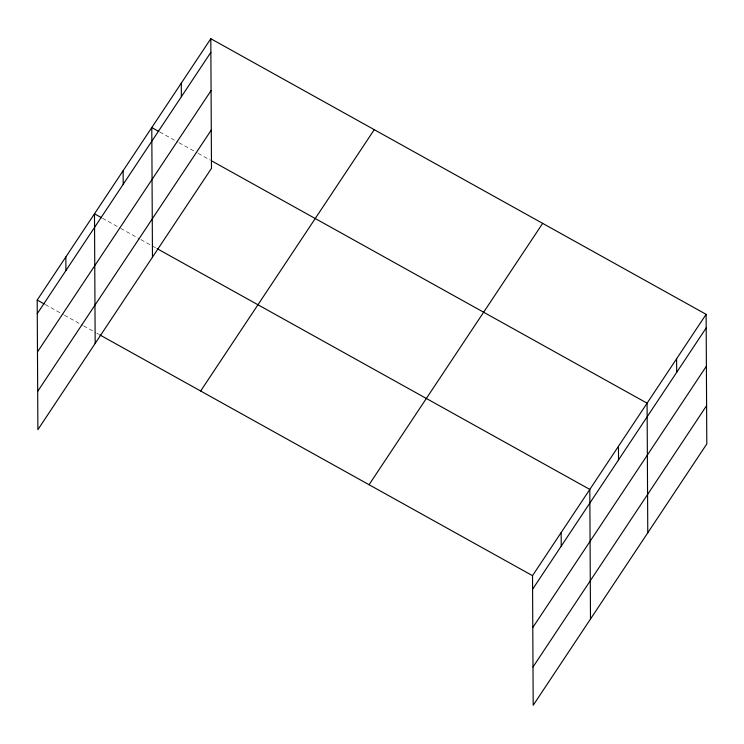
<?xml version="1.0" encoding="UTF-8"?>
<svg xmlns="http://www.w3.org/2000/svg" width="744" height="744" viewBox="0 0 744 744"><rect width="100%" height="100%" fill="white"/><g stroke="black" fill="none" stroke-linecap="round" stroke-linejoin="round"><path stroke-width="0.56" stroke-dasharray="3.72 2.79" d="M159.848 132.06L178.011 142.169M179.025 142.727L197.188 152.836M198.192 153.394L210.301 160.137M102.56 218.308L119.719 227.85M120.723 228.408L139.891 239.075M140.904 239.642L156.035 248.059M45.272 304.547L63.435 314.656M64.44 315.214L82.603 325.323M83.616 325.881L95.725 332.615M96.729 333.182L98.747 334.307"/><path stroke-width="1.12" d="M210.803 38.716L211.482 168.33L37.879 429.669L37.2 300.055L210.803 38.716L706.121 314.331L706.8 443.945L533.197 705.284L532.518 575.67L706.121 314.331M37.274 313.652L210.877 52.303M37.47 351.94L211.082 90.591M37.674 391.381L211.287 130.042M200.657 391.009L374.26 129.67M369.061 484.716L542.664 223.377M532.583 589.257L706.196 327.918M532.788 627.545L706.391 366.206M532.992 666.996L706.595 405.657M158.844 131.502L151.785 127.568L152.464 257.192M211.315 160.695L647.094 403.183L647.773 532.797M101.556 217.741L94.488 213.816L95.167 343.43M157.049 248.617L589.806 489.422L590.485 619.045M37.2 300.055L44.259 303.989M99.752 334.865L532.518 575.67M676.612 358.757L676.677 372.344M618.45 446.307L618.524 459.894M561.162 532.546L561.227 546.143M181.294 83.142L181.369 96.739M123.132 170.692L123.206 184.28M65.844 256.931L65.918 270.528"/></g></svg>
